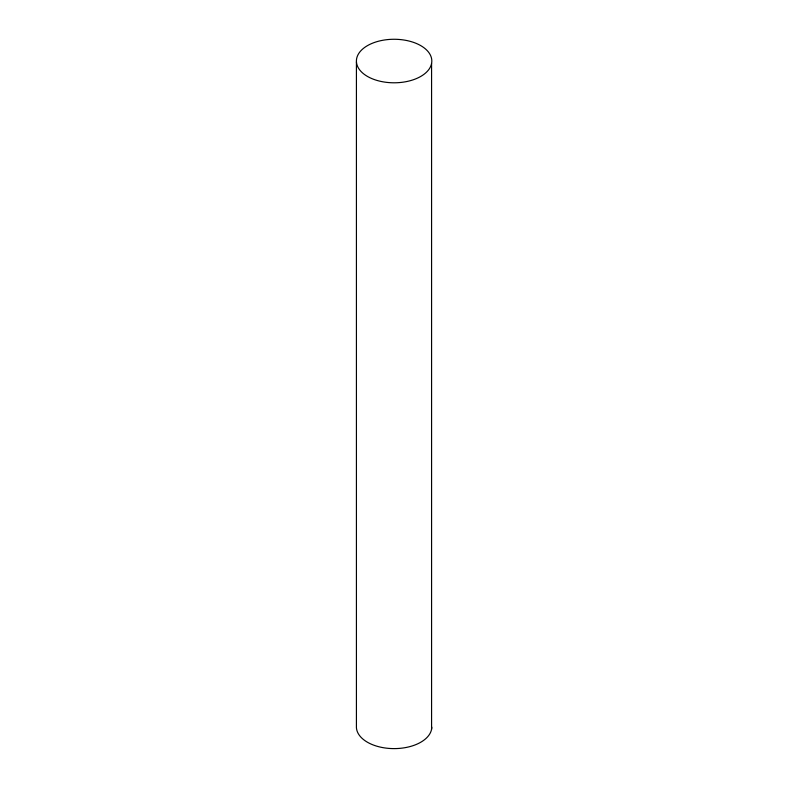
<?xml version="1.0" encoding="UTF-8"?>
<svg xmlns="http://www.w3.org/2000/svg" width="788" height="788" viewBox="0 0 788 788"><rect width="100%" height="100%" fill="white"/><g stroke="black" fill="none" stroke-linecap="round" stroke-linejoin="round"><path stroke-width="1.18" d="M431.578 63.473A37.706 21.768 0 0 1 371.719 78.544A37.706 21.768 0 0 1 379.028 41.084A37.706 21.768 0 0 1 431.578 63.473L431.578 729.284M356.422 61.848L356.422 727.659A37.706 21.768 0 0 0 394.571 748.61A37.706 21.768 0 0 0 431.804 727.127"/></g></svg>
